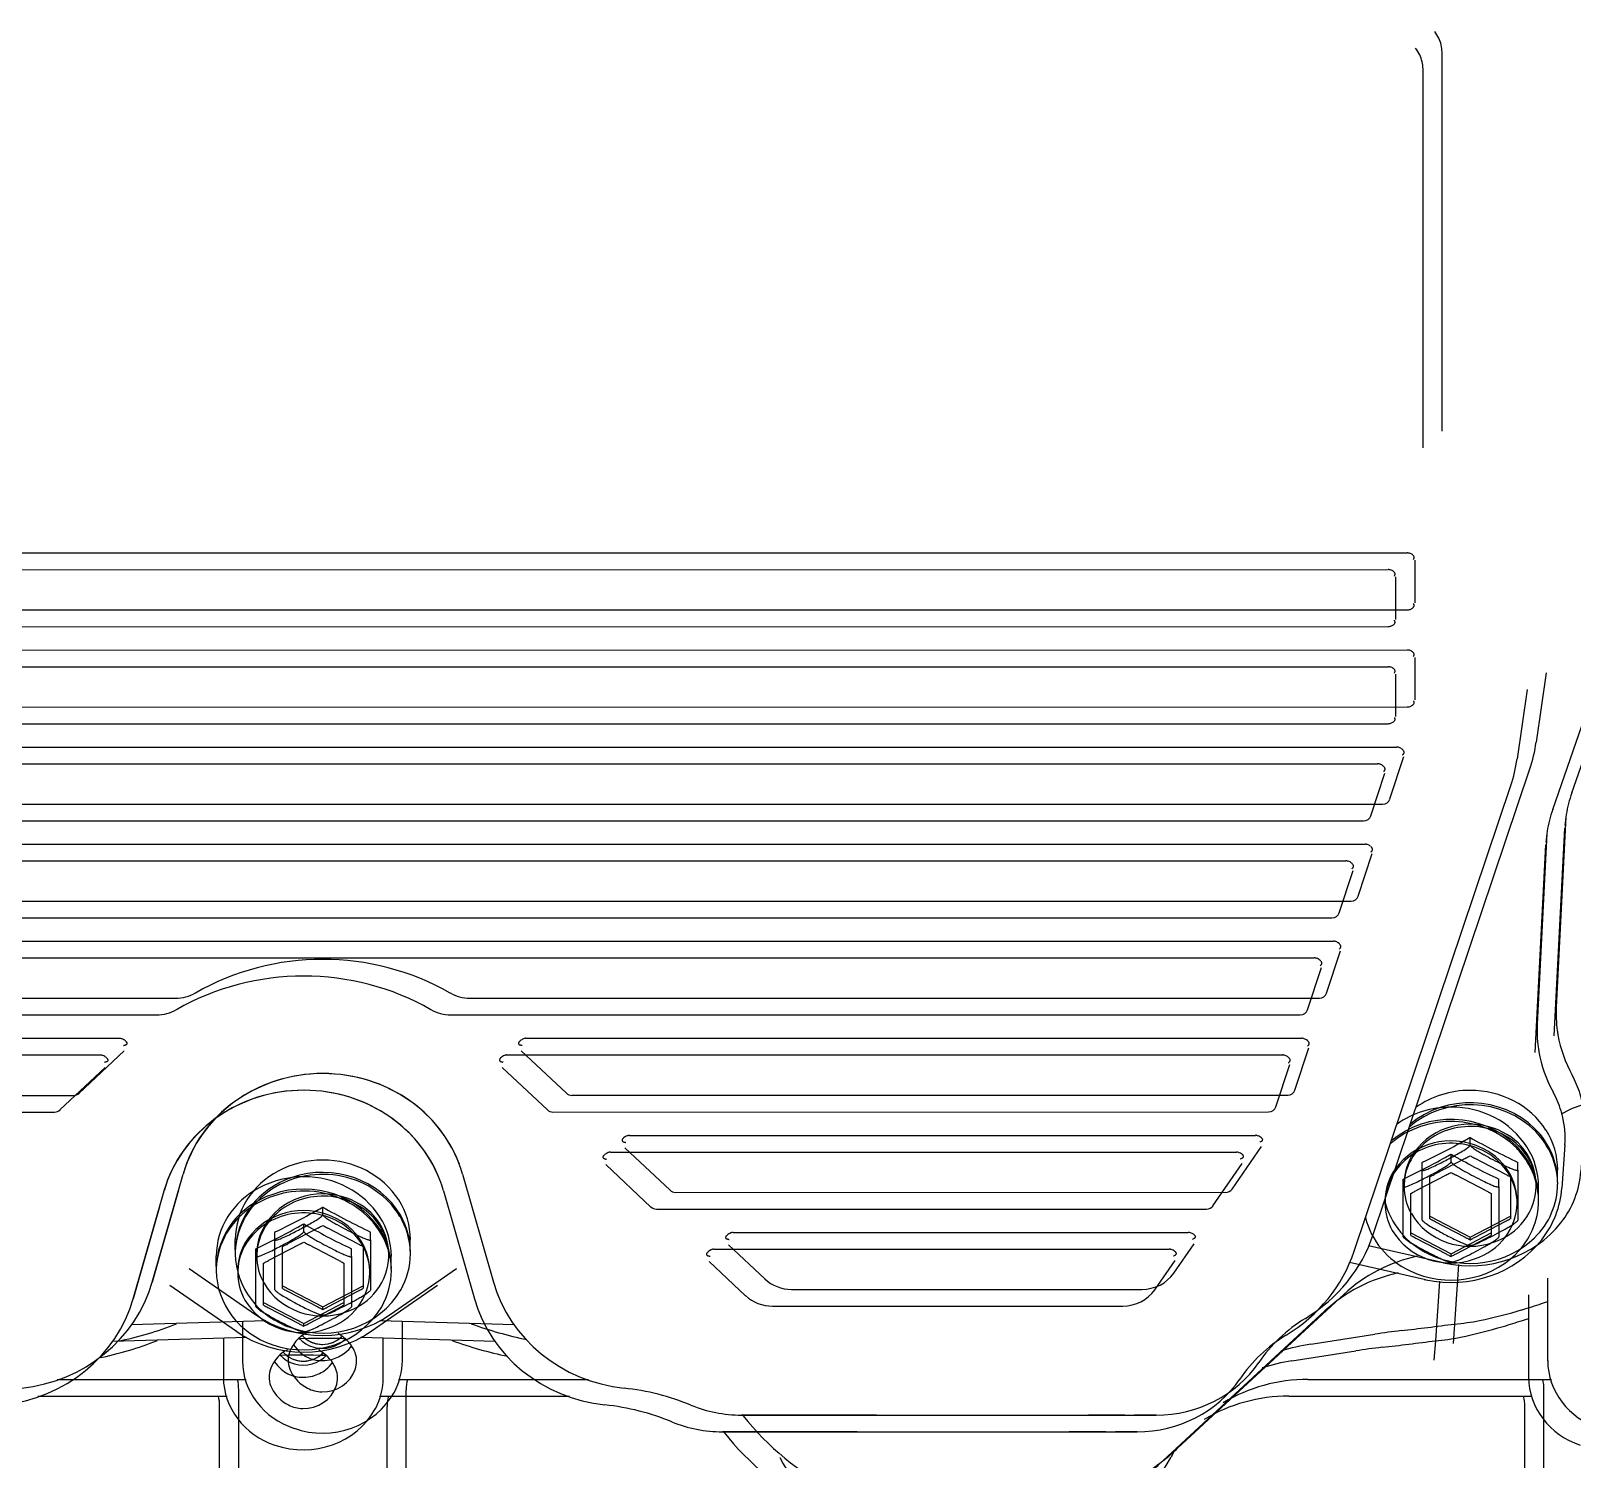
# Model space of a CAD drawing. Header units: inches. Extents: x 4821 to 127877, y 58012 to 433683.
# Drawn here: x 81948.9 to 82223.7, y 383714.9 to 383969.6 of the extents above; entities that cross this region are included whole.
import ezdxf

# ---------------------------------------------------------------- set-up
doc = ezdxf.new("R2010")
doc.units = ezdxf.units.IN
doc.header["$MEASUREMENT"] = 0
for name, color, linetype in [('A-FURN-FIXD', 10, 'Continuous'), ('A-WALL', 53, 'Continuous'), ('Cloums$0$A-COL-HAT', 8, 'Continuous'), ('EMG - ELEC - ID', 26, 'Continuous'), ('NECB-COLUM', 50, 'Continuous')]:
    doc.layers.add(name, color=color, linetype=linetype)

# ---------------------------------------------------------------- blocks, each defined once
blk = doc.blocks.new('COL BASEMT')
at = {"layer": 'Cloums$0$A-COL-HAT'}
h = blk.add_hatch(dxfattribs=at)
h.set_pattern_fill('ANSI31', color=256, scale=500)
h.set_pattern_definition([(45, (1452118.876, 42013.15), (-44.194174, 44.194174), [])])
h.paths.add_polyline_path([(1693546.85, 345625.99), (1693946.85, 345625.99), (1693950.94, 348875.93), (1693546.85, 348875.93)])
h.paths.add_polyline_path([(1688721.85, 335900.88), (1689121.55, 335900.88), (1689121.85, 337327.04), (1693949.19, 337326.96), (1693946.85, 345125.99), (1693546.85, 345125.99), (1693546.85, 337726.97), (1688721.85, 337727.04)])
h.paths.add_polyline_path([(1641271.85, 335200.88), (1640873.67, 335200.88), (1640871.85, 323973.06), (1689121.85, 323973.08), (1689121.4, 335200.88), (1688721.85, 335200.88), (1688721.85, 324373.08), (1641271.85, 324373.06)])
edge = h.paths.add_edge_path()
edge.add_line((1636446.85, 345125.99), (1636046.85, 345125.99))
edge.add_line((1636046.85, 345125.99), (1636049.02, 337698.91))
edge.add_arc((1626263.14, 338211.03), 9799.28, 305.315023, 357.004292, ccw=False)
edge.add_line((1631927.82, 330214.96), (1632171.53, 329896.4))
edge.add_arc((1626336.78, 338141.43), 10100.73, 305.285859, 355.375183)
edge.add_line((1636404.63, 337327), (1640874.01, 337327))
edge.add_line((1640874.01, 337327), (1640873.78, 335900.88))
edge.add_line((1640873.78, 335900.88), (1641271.85, 335900.88))
edge.add_line((1641271.85, 335900.88), (1641271.85, 337725.88))
edge.add_line((1641271.85, 337725.88), (1636446.85, 337725.88))
edge.add_line((1636446.85, 337725.88), (1636446.85, 345125.99))
h.paths.add_polyline_path([(1636046.85, 345625.99), (1636446.85, 345625.99), (1636446.85, 348875.93), (1636048.92, 348875.93)])
blk = doc.blocks.new('A$C0e128a0b')
at = {"layer": 'A-FURN-FIXD'}
for p, q in [((544.15, 1665.67), (529.88, 1670.66)), ((544.15, 1665.67), (544.15, 1665.67)), ((586.75, 1666.85), (586.75, 1666.85)), ((587.26, 1666.88), (587.26, 1666.88)), ((587.46, 1667.05), (587.46, 1667.05)), ((591.59, 1667.4), (597.69, 1666.96)), ((591.6, 1667.4), (591.6, 1667.4)), ((545.67, 1665.21), (545.67, 1665.21)), ((547.55, 1664.85), (574.46, 1663.47)), ((578.51, 1663.18), (549.15, 1664.69)), ((574.46, 1663.47), (574.46, 1663.47)), ((577.77, 1663.61), (577.77, 1663.61)), ((578.4, 1663.71), (578.4, 1663.71)), ((598.94, 1663.67), (597.48, 1663.67)), ((598.94, 1663.67), (598.94, 1663.67)), ((599.2, 1663.67), (599.2, 1663.67)), ((527.16, 1662.07), (536.99, 1660.64)), ((624.46, 1662.27), (612.77, 1662.27)), ((616.25, 1661.83), (616.11, 1662.27)), ((616.39, 1661.39), (616.25, 1661.83)), ((627.11, 1628.35), (627.11, 1662.78)), ((652.05, 1661.74), (628.58, 1661.74)), ((606.63, 1637.6), (540.77, 1659.74)), ((540.77, 1659.74), (540.77, 1659.74)), ((599.81, 1660.63), (599.81, 1660.63)), ((597.5, 1658.05), (596.41, 1658.05)), ((597.5, 1658.05), (604.59, 1658.05)), ((598.44, 1656.98), (604.38, 1656.98)), ((606.98, 1651.29), (604, 1656.98)), ((604.59, 1658.05), (604.63, 1658.03)), ((598.08, 1656.26), (595.85, 1652.01)), ((606.99, 1652.01), (604.77, 1656.26)), ((593.96, 1651.29), (592.87, 1651.29)), ((592.87, 1651.29), (592.87, 1651.29)), ((595.85, 1650.58), (598.08, 1646.32)), ((604, 1645.61), (606.98, 1651.29)), ((604.77, 1646.32), (606.99, 1650.58)), ((607.36, 1651.29), (606.98, 1651.29)), ((608.15, 1651.39), (608.15, 1651.29)), ((608.15, 1651.29), (608.15, 1651.2)), ((610.84, 1649.67), (619.28, 1649.07)), ((619.28, 1649.07), (622.02, 1648.88)), ((619.28, 1649.07), (619.28, 1649.07)), ((437.42, 1646.86), (437.42, 1646.86)), ((439.39, 1647.33), (439.39, 1647.33)), ((492.87, 1647.33), (439.5, 1647.33)), ((439.5, 1647.33), (439.5, 1647.33)), ((492.99, 1647.33), (492.87, 1647.33)), ((610.6, 1647.51), (608.21, 1636.92)), ((610.6, 1647.51), (610.6, 1647.51)), ((588.63, 1643.65), (588.63, 1643.65)), ((597.5, 1644.53), (596.41, 1644.53)), ((604.59, 1644.53), (597.5, 1644.53)), ((604.38, 1645.61), (598.44, 1645.61)), ((604.63, 1644.56), (604.59, 1644.53)), ((609.67, 1643.83), (609.67, 1643.83)), ((510.23, 1336.2), (510.22, 1642.39)), ((511.26, 1643.46), (517.27, 1643.46)), ((518.29, 1336.21), (518.28, 1642.38)), ((523.96, 1336.2), (523.95, 1642.4)), ((524.99, 1643.46), (531, 1643.46)), ((532.02, 1336.21), (532.01, 1642.38)), ((538.74, 1641.79), (538.74, 1641.79)), ((545.02, 1639.95), (539.03, 1641.91)), ((599.49, 1641.96), (599.49, 1641.96)), ((537.68, 1340.34), (537.68, 1640.91)), ((545.75, 1346.26), (545.74, 1638.92)), ((552.47, 1637.32), (552.47, 1637.32)), ((558.75, 1635.48), (552.75, 1637.43)), ((622.13, 1628.78), (620.72, 1637.81)), ((620.72, 1637.81), (620.72, 1637.81)), ((551.41, 1351.15), (551.4, 1636.43)), ((559.48, 1353.61), (559.47, 1634.45)), ((566.19, 1632.84), (566.19, 1632.84)), ((572.48, 1631), (566.48, 1632.96)), ((636.84, 1609.92), (615.04, 1633.46)), ((565.14, 1355.25), (565.13, 1631.95)), ((573.2, 1509.84), (573.2, 1629.97)), ((579.92, 1628.36), (579.92, 1628.36)), ((586.21, 1626.52), (580.21, 1628.48)), ((578.86, 1517.77), (578.86, 1627.48)), ((618.48, 1627.99), (618.48, 1627.99)), ((586.93, 1524.26), (586.92, 1625.49)), ((623.1, 1624.6), (623.1, 1624.6)), ((592.59, 1532.41), (592.59, 1620.93)), ((600.19, 1617.62), (594.19, 1621.77)), ((624.7, 1621.41), (624.7, 1621.41)), ((600.65, 1538.9), (600.65, 1616.72)), ((630.41, 1616.37), (630.41, 1616.37)), ((606.32, 1547.05), (606.32, 1611.42)), ((612.08, 1609.38), (607.92, 1612.27)), ((637.26, 1609.47), (637.26, 1609.47)), ((638.16, 1608.95), (638.16, 1608.95)), ((632.16, 1548.25), (632.15, 1606.88)), ((632.15, 1606.88), (632.15, 1603.82)), ((632.15, 1606.88), (632.15, 1606.88)), ((614.38, 1555.33), (614.38, 1604.87)), ((632.15, 1602.48), (632.15, 1603.82)), ((632.15, 1602.48), (632.15, 1597.3)), ((632.15, 1567.32), (632.16, 1548.25)), ((638.16, 1553.65), (638.16, 1553.65)), ((608.09, 1546.39), (612.9, 1551.53)), ((632.08, 1548.36), (632.08, 1548.36)), ((632.25, 1548.49), (632.25, 1548.49)), ((630.75, 1541.1), (630.75, 1541.1)), ((594.36, 1531.74), (600.36, 1538.14)), ((628.34, 1531.63), (628.34, 1531.63)), ((627.11, 1499.76), (627.11, 1526.62)), ((580.63, 1517.1), (586.63, 1523.5)), ((618.76, 1497.09), (619.33, 1516.14)), ((598.06, 1508.79), (613.34, 1513.16)), ((613.34, 1513.16), (613.34, 1513.16)), ((619.24, 1510.03), (619.24, 1510.03)), ((611.41, 1507.97), (611.41, 1507.97)), ((617.94, 1498.57), (611.42, 1507.96)), ((608.79, 1501.41), (607.33, 1501.41)), ((608.79, 1501.41), (608.79, 1501.41)), ((609.05, 1501.41), (609.05, 1501.41)), ((624.46, 1500.28), (618.85, 1500.28)), ((652.05, 1500.82), (628.58, 1500.82)), ((609.66, 1498.37), (609.66, 1498.37)), ((607.35, 1495.79), (606.26, 1495.79)), ((607.35, 1495.79), (614.44, 1495.79)), ((614.44, 1495.79), (614.48, 1495.77)), ((607.93, 1494), (605.71, 1489.75)), ((608.29, 1494.72), (614.24, 1494.72)), ((616.83, 1489.03), (613.86, 1494.72)), ((616.85, 1489.75), (614.62, 1494)), ((621.46, 1491.22), (620.95, 1491.81)), ((621.34, 1491.53), (621.32, 1490.41)), ((621.73, 1491.82), (621.33, 1492.25)), ((621.36, 1492.29), (621.34, 1491.53)), ((621.84, 1490.53), (621.46, 1491.22)), ((622.08, 1491.32), (621.73, 1491.82)), ((622.35, 1490.77), (622.08, 1491.32)), ((623.35, 1492.15), (623.35, 1492.15)), ((603.81, 1489.03), (602.72, 1489.03)), ((602.72, 1489.03), (602.72, 1489.03)), ((613.86, 1483.35), (616.83, 1489.03)), ((617.21, 1489.03), (616.83, 1489.03)), ((618.01, 1489.13), (618.01, 1489.03)), ((618.01, 1489.03), (618.01, 1488.94)), ((621.32, 1490.41), (621.31, 1489.28)), ((621.31, 1489.28), (621.31, 1488.15)), ((622.08, 1489.77), (621.84, 1490.53)), ((622.07, 1488.16), (622.16, 1488.97)), ((622.16, 1488.97), (622.08, 1489.77)), ((622.55, 1490.2), (622.35, 1490.77)), ((622.67, 1489.59), (622.55, 1490.2)), ((622.71, 1488.98), (622.67, 1489.59)), ((622.67, 1488.35), (622.71, 1488.98)), ((624.28, 1490.29), (624.28, 1490.29)), ((605.71, 1488.32), (607.93, 1484.06)), ((614.62, 1484.06), (616.85, 1488.32)), ((620.94, 1486.15), (621.45, 1486.72)), ((621.31, 1488.15), (621.33, 1487.02)), ((621.33, 1487.02), (621.36, 1485.65)), ((621.45, 1486.72), (621.83, 1487.41)), ((621.83, 1487.41), (622.07, 1488.16)), ((622.06, 1486.61), (622.34, 1487.16)), ((622.34, 1487.16), (622.54, 1487.74)), ((622.54, 1487.74), (622.67, 1488.35)), ((621.31, 1485.7), (621.71, 1486.12)), ((621.71, 1486.12), (622.06, 1486.61)), ((622.23, 1484.9), (622.23, 1484.9)), ((614.24, 1483.35), (608.29, 1483.35)), ((607.35, 1482.27), (606.26, 1482.27)), ((614.44, 1482.27), (607.35, 1482.27)), ((614.48, 1482.3), (614.45, 1482.27)), ((619.33, 1461.92), (618.76, 1480.98)), ((609.35, 1479.7), (609.35, 1479.7)), ((611.42, 1470.11), (617.94, 1479.5)), ((617.94, 1479.5), (617.94, 1479.5)), ((627.11, 1451.44), (627.11, 1478.18)), ((608.79, 1476.65), (607.33, 1476.65)), ((608.99, 1476.65), (608.99, 1476.65)), ((609.34, 1476.65), (609.34, 1476.65)), ((618.86, 1477.66), (624.46, 1477.66)), ((652.05, 1477.14), (628.58, 1477.14)), ((613.34, 1464.91), (598.06, 1469.27)), ((611.41, 1470.09), (611.41, 1470.1)), ((573.2, 1355.49), (573.2, 1468.22)), ((600.34, 1468.62), (613.34, 1464.91)), ((586.63, 1454.56), (580.63, 1460.96)), ((578.87, 1354.5), (578.86, 1460.3)), ((621.71, 1460.02), (621.71, 1460.02)), ((586.93, 1352.61), (586.93, 1453.8))]:
    blk.add_line(p, q, dxfattribs=at)
for centre, major_axis, start_param, end_param in [((596.88, 1673.57), (0, 12.25), 1.571926, 2.14806), ((624.36, 1673.2), (0, -10.94), 0.009411, 1.231706), ((550.09, 1685.01), (0, -20.35), -0.316565, -0.23384), ((575.33, 1683.72), (0, 20.27), 3.303848, 3.62023), ((590.71, 1652.08), (0, -15.36), 3.419832, 3.619412), ((590.64, 1652.32), (0, -15.11), 3.367891, 3.419587), ((590.64, 1652.31), (0, -15.12), 3.074019, 3.367829), ((596.72, 1652.06), (0, 14.94), -0.631119, -0.068959), ((550.06, 1684.88), (0, 20.22), 2.907747, 3.074021), ((575.37, 1683.57), (0, -20.12), -0.047821, 0.127883), ((575.37, 1683.51), (0, -20.06), 0.12799, 0.161833), ((599.23, 1651.92), (0, -11.75), 3.144791, 3.900104), ((597.49, 1651.96), (0, 11.72), 0.000992, 0.537233), ((599.53, 1651.92), (0, -11.75), 3.171283, 3.885773), ((598.94, 1652.05), (0, -11.62), 3.123025, 3.141592), ((599.49, 1652.15), (0, 11.53), 0.00005, 0.026974), ((599.45, 1651.91), (0, -11.76), 2.378751, 3.138224), ((596.08, 1651.31), (0, 15.95), 4.487119, 5.645111), ((597.91, 1651.36), (0, -12.46), 3.685652, 4.717829), ((538.58, 1631.91), (0, 88.08), -1.262001, -1.229573), ((628.58, 1654.74), (0, -7), 3.141593, 3.368064), ((533.91, 1636.49), (0, 24.37), -0.305202, -0.135243), ((599.88, 1651.29), (0, -12.69), 3.905316, 5.443814), ((600.17, 1651.29), (0, -12.69), 3.891589, 5.45856), ((599.57, 1651.6), (0, 9.03), 0.009446, 1.231615), ((599.85, 1651.71), (0, -8.92), 3.183961, 4.072409), ((599.81, 1651.94), (0, 8.69), 0.000047, 0.03836), ((599.73, 1651.6), (0, 9.03), -1.231581, -0.009409), ((598.8, 1651.28), (0, -12.7), 1.099091, 2.373512), ((600.26, 1651.3), (0, -9.52), 4.065582, 5.730959), ((523.71, 1696.86), (0, 86.72), 4.159048, 4.248361), ((584.45, 1663.25), (0, 15), 4.259253, 4.300007), ((592.52, 1659.43), (0, -5.59), 1.167915, 1.234735), ((594.86, 1658.63), (0, -2.96), 1.209661, 1.267532), ((597.49, 1658.01), (0, -0.0471), 1.964151, 3.098288), ((596.77, 1657.98), (0, 0.822), 4.424257, 4.68293), ((597.38, 1657.96), (0, -0.175), 1.528197, 1.927238), ((569.32, 1673.39), (0, -35.13), 1.061662, 1.076148), ((577.4, 1668.71), (0, 25.32), 4.218465, 4.230523), ((581.07, 1642.25), (0, -28.9), 2.083863, 2.105277), ((604.54, 1657.83), (0, -0.227), 2.579866, 2.689327), ((604.53, 1657.81), (0, 0.257), -0.581968, -0.559707), ((604.47, 1657.72), (0, 0.362), -0.751612, -0.587128), ((603.78, 1656.99), (0, -1.4), 2.233735, 2.363079), ((601.95, 1655.06), (0, 4.14), -0.945549, -0.830057), ((593.99, 1648.96), (0, -14.6), 2.128833, 2.194341), ((557.68, 1638.3), (0, 66.72), -1.354599, -1.260417), ((599.89, 1651.28), (0, 9.46), 1.21221, 2.64144), ((540.6, 1687.69), (0, -67.78), 1.059367, 1.081075), ((573.65, 1668.91), (0, -27.83), 1.080546, 1.115795), ((599.41, 1651.28), (0, -9.46), 0.500188, 1.929415), ((571.65, 1636.56), (0, 40.45), -1.062123, -1.057023), ((582.66, 1641.34), (0, -28.88), 2.106312, 2.131138), ((561.29, 1627.84), (0, -55.37), 2.080049, 2.105946), ((550.62, 1621.3), (0, 68.5), -1.080247, -1.059312), ((583.69, 1660.17), (0, 14.2), 4.099968, 4.151746), ((573.06, 1667.36), (0, -27.63), 1.008002, 1.034633), ((551.24, 1681.17), (0, -54.69), 1.034879, 1.061781), ((582.53, 1639.48), (0, -29.91), 2.029489, 2.061454), ((594.51, 1645.82), (0, -15.65), 1.997341, 2.027887), ((593.24, 1646.67), (0, 27.88), -1.484343, -1.355755), ((598.07, 1651.27), (0, 12.63), 1.569046, 2.218672), ((501.56, 1591.62), (0, 114.23), -1.029621, -1.021146), ((524.73, 1606.28), (0, 85.49), -1.106915, -1.027644), ((593.96, 1651.46), (0, -0.167), 0.007647, 0.543644), ((593.96, 1651.11), (0, -0.186), 2.636412, 3.114766), ((593.88, 1651.61), (0, -0.337), 0.532249, 0.814666), ((593.87, 1650.96), (0, 0.36), -0.79267, -0.530728), ((589.72, 1655.72), (0, 6.39), 3.964511, 4.032921), ((591.3, 1648.41), (0, -4.1), 2.245611, 2.323603), ((591.96, 1648.79), (0, -3.32), 2.213219, 2.285895), ((590.2, 1655.22), (0, -5.68), 0.903295, 0.968315), ((583.93, 1642.58), (0, 13.9), -1.010195, -0.939526), ((572.15, 1666.01), (0, 28.9), 4.177978, 4.199392), ((575.29, 1638.53), (0, 25.03), -1.043826, -1.035582), ((568.13, 1634.11), (0, 33.85), -1.062788, -1.044503), ((562.73, 1671.71), (0, 40.45), 4.198686, 4.203786), ((578.23, 1634.88), (0, 35.13), -1.076078, -1.061592), ((577.23, 1668.3), (0, 36.36), 4.203308, 4.211707), ((585.77, 1663.34), (0, -25.99), 1.069305, 1.088888), ((586.32, 1639.55), (0, -25.32), 2.052733, 2.064791), ((597.94, 1655.07), (0, -11.61), 1.126272, 1.167609), ((602.49, 1649.64), (0, -6.32), 1.909338, 2.003931), ((603.53, 1652.52), (0, -5.13), 1.168628, 1.26214), ((606.22, 1651.02), (0, 2.11), -1.308906, -1.22364), ((607.1, 1651.31), (0, 1.13), 4.403093, 4.509179), ((607.34, 1651.34), (0, -0.868), 1.692449, 1.830178), ((607.6, 1651.2), (0, 0.584), 4.508247, 4.713625), ((607.57, 1651.38), (0, -0.623), 1.583048, 1.678936), ((567.87, 1631.84), (0, -34.12), 2.09511, 2.131055), ((536.64, 1612.53), (0, -72.62), 2.068578, 2.095596), ((547.24, 1683.28), (0, -72.62), 1.046117, 1.072549), ((570.7, 1669.71), (0, 44.15), 4.213281, 4.235018), ((590.18, 1658.99), (0, 20.77), 4.233918, 4.268568), ((64.31, 1566.83), (0, 597.65), -1.439093, -1.432752), ((439.5, 1641.91), (0, -5.42), 3.562993, 3.773913), ((439.5, 1641.91), (0, 5.42), 0.020824, 0.420911), ((439.5, 1641.94), (0, -5.39), 3.141631, 3.16261), ((561.02, 1626.63), (0, -43.04), 2.046543, 2.069337), ((581.39, 1637.79), (0, 18.61), -1.146308, -1.093636), ((568.31, 1628.6), (0, -36.36), 2.071548, 2.079947), ((576.85, 1633.56), (0, 25.99), -1.088818, -1.069235), ((577.04, 1662.79), (0, 33.85), 4.186165, 4.204451), ((593.92, 1653.67), (0, 14.68), 4.0873, 4.1527), ((578.08, 1664.23), (0, 34.6), 4.153423, 4.18809), ((596.03, 1651.25), (0, 15.99), 4.476091, 4.491244), ((592.92, 1643.34), (0, 5.12), -1.21637, -1.143963), ((583.55, 1639.7), (0, 15.76), -1.23495, -1.219662), ((596.79, 1644.61), (0, -0.803), 1.699039, 1.929052), ((597.5, 1644.57), (0, -0.0406), -0.025655, 0.966738), ((597.47, 1644.59), (0, -0.0809), 0.972652, 1.342527), ((596.95, 1644.62), (0, -0.633), 1.581941, 1.708276), ((597.35, 1644.62), (0, -0.212), 1.336071, 1.596802), ((599.34, 1650.9), (0, 12.01), 3.364256, 4.247369), ((584.2, 1658.37), (0, -25.02), 1.035651, 1.043895), ((604.52, 1644.8), (0, -0.275), 0.447882, 0.664114), ((604.35, 1645.02), (0, 0.566), 3.824942, 4.038808), ((610.2, 1639.93), (0, 7.49), 0.845751, 0.886016), ((602.54, 1647.05), (0, -3.35), 0.871125, 0.942519), ((629.82, 1648.94), (0, -22.09), -1.337592, -0.794489), ((227.87, 1589.8), (0, 421.68), -1.447741, -1.438754), ((511.16, 1642.39), (0, -1), 4.532208, 4.707017), ((511.5, 1642.33), (0, -1.37), 4.151387, 4.533575), ((511.17, 1642.54), (0, -0.956), 3.929442, 4.150059), ((510.98, 1642.74), (0, 0.67), 0.600108, 0.783346), ((510.89, 1642.88), (0, 0.498), 0.365583, 0.598644), ((510.85, 1642.99), (0, 0.388), -0.162464, 0.366034), ((510.83, 1642.86), (0, 0.52), -0.391838, -0.160849), ((510.8, 1642.77), (0, 0.618), -0.621762, -0.387246), ((517.72, 1642.76), (0, 0.625), 0.369076, 0.601958), ((517.68, 1642.89), (0, 0.488), 0.149564, 0.371928), ((517.66, 1643.02), (0, -0.355), 2.997154, 3.291117), ((517.65, 1642.98), (0, -0.404), 2.687512, 2.988561), ((517.58, 1642.83), (0, -0.564), 2.459404, 2.685634), ((517.42, 1642.62), (0, -0.835), 2.248091, 2.456622), ((517.15, 1642.4), (0, -1.2), 1.906901, 2.245706), ((516.96, 1642.33), (0, 1.41), -1.392297, -1.235087), ((517.24, 1642.38), (0, -1.11), 1.574133, 1.750087), ((524.89, 1642.39), (0, 1), 1.390615, 1.565425), ((525.23, 1642.33), (0, 1.37), 1.009795, 1.391982), ((524.9, 1642.54), (0, 0.956), 0.787849, 1.008466), ((524.7, 1642.74), (0, -0.67), 3.7417, 3.924939), ((524.61, 1642.89), (0, 0.498), 0.365582, 0.598644), ((524.58, 1642.99), (0, -0.388), 2.979129, 3.507626), ((524.56, 1642.86), (0, -0.52), 2.749755, 2.980744), ((524.52, 1642.77), (0, -0.618), 2.519831, 2.754346), ((531.45, 1642.77), (0, -0.625), 3.510669, 3.74355), ((531.4, 1642.89), (0, 0.488), 0.149564, 0.371928), ((531.39, 1643.02), (0, -0.355), 2.997154, 3.291117), ((531.38, 1642.98), (0, 0.404), -0.454081, -0.153031), ((531.31, 1642.83), (0, -0.564), 2.459404, 2.685634), ((531.15, 1642.62), (0, 0.835), -0.893501, -0.684971), ((530.88, 1642.4), (0, 1.2), -1.234692, -0.895887), ((530.69, 1642.33), (0, 1.41), -1.392297, -1.235087), ((530.97, 1642.38), (0, 1.11), -1.56746, -1.391505), ((539.04, 1640.73), (0, 1.48), 0.850966, 1.215405), ((538.73, 1641.01), (0, -1.04), 3.789508, 3.989207), ((538.54, 1641.27), (0, -0.712), 3.59388, 3.785739), ((538.45, 1641.45), (0, 0.512), 0.250348, 0.449713), ((538.43, 1641.57), (0, 0.396), -0.05644, 0.250852), ((538.43, 1641.61), (0, -0.356), 2.733176, 3.078438), ((538.37, 1641.47), (0, 0.5), -0.670734, -0.409301), ((538.32, 1641.39), (0, -0.603), 2.304036, 2.478557), ((538.16, 1641.24), (0, 0.824), -0.945947, -0.839175), ((599.82, 1650.75), (0, -8.8), -0.539583, -0.039314), ((599.5, 1650.73), (0, -8.78), -0.488626, -0.000836), ((599.81, 1650.65), (0, -8.7), -0.038307, -0.000028), ((599.8, 1650.73), (0, 8.78), 3.142465, 3.630254), ((705.18, 1652.78), (0, -91.33), -1.447617, -1.406124), ((538.41, 1640.9), (0, -0.782), 4.534737, 4.707815), ((538.74, 1640.84), (0, -1.14), 4.353864, 4.53567), ((544.73, 1638.92), (0, -1.08), 1.570831, 2.844921), ((552.76, 1636.25), (0, -1.48), 3.992558, 4.356998), ((552.45, 1636.54), (0, -1.04), 3.789508, 3.989207), ((552.27, 1636.8), (0, 0.712), 0.452288, 0.644146), ((552.18, 1636.98), (0, 0.512), 0.250348, 0.449713), ((552.16, 1637.09), (0, 0.396), -0.05644, 0.250852), ((552.16, 1637.13), (0, 0.356), -0.408416, -0.063154), ((552.1, 1637), (0, 0.5), -0.670734, -0.409301), ((552.05, 1636.91), (0, -0.603), 2.304036, 2.478557), ((551.89, 1636.77), (0, -0.824), 2.195646, 2.302417), ((600.07, 1615.29), (0, 23.38), -0.996576, -0.303783), ((552.14, 1636.43), (0, 0.782), 1.393145, 1.566222), ((552.47, 1636.36), (0, 1.14), 1.212272, 1.394077), ((558.46, 1634.45), (0, 1.08), -1.570762, -0.296672), ((566.49, 1631.78), (0, -1.48), 3.992558, 4.356998), ((566.18, 1632.06), (0, -1.04), 3.789508, 3.989207), ((565.99, 1632.32), (0, -0.712), 3.59388, 3.785739), ((565.91, 1632.5), (0, 0.512), 0.250348, 0.449713), ((565.88, 1632.61), (0, 0.396), -0.05644, 0.250852), ((565.88, 1632.65), (0, -0.356), 2.733176, 3.078438), ((565.83, 1632.52), (0, -0.5), 2.470859, 2.732292), ((565.77, 1632.44), (0, 0.603), -0.837557, -0.663036), ((565.62, 1632.29), (0, 0.824), -0.945947, -0.839175), ((565.86, 1631.95), (0, -0.782), 4.534737, 4.707815), ((566.2, 1631.89), (0, 1.14), 1.212272, 1.394077), ((572.19, 1629.97), (0, 1.08), -1.570762, -0.296672), ((579.91, 1627.58), (0, 1.04), 0.647915, 0.847614), ((579.72, 1627.84), (0, -0.712), 3.59388, 3.785739), ((579.64, 1628.02), (0, 0.512), 0.250348, 0.449713), ((579.61, 1628.14), (0, -0.396), 3.085153, 3.392445), ((579.61, 1628.18), (0, -0.356), 2.733176, 3.078438), ((579.56, 1628.04), (0, 0.5), -0.670734, -0.409301), ((579.5, 1627.96), (0, 0.603), -0.837557, -0.663036), ((579.35, 1627.81), (0, -0.824), 2.195646, 2.302417), ((647.78, 1633.34), (0, 27.74), 1.736182, 1.891587), ((579.59, 1627.47), (0, -0.782), 4.534737, 4.707815), ((579.93, 1627.41), (0, -1.14), 4.353864, 4.53567), ((580.22, 1627.3), (0, -1.48), 3.992558, 4.356998), ((585.91, 1625.49), (0, -1.08), 1.570831, 2.844921), ((635.78, 1639.97), (0, 22), 2.146785, 2.57466), ((647.84, 1628.34), (0, 22.11), 1.569984, 2.142391), ((593.45, 1621.29), (0, 0.737), 0.643916, 0.794204), ((593.32, 1621.48), (0, -0.498), 3.632548, 3.782699), ((593.23, 1621.66), (0, 0.3), 0.16833, 0.500722), ((593.22, 1621.76), (0, 0.196), -0.676351, 0.168586), ((593.16, 1621.67), (0, 0.306), -0.769144, -0.654587), ((593.07, 1621.58), (0, 0.431), -0.884914, -0.769216), ((592.93, 1621.46), (0, 0.629), -1.011984, -0.885019), ((593.5, 1620.89), (0, 0.98), 1.328494, 1.448486), ((593.21, 1620.93), (0, 0.668), 1.448025, 1.568368), ((593.92, 1620.78), (0, 1.43), 1.168913, 1.32709), ((594.14, 1620.69), (0, 1.69), 0.955363, 1.174271), ((593.74, 1620.99), (0, -1.16), 3.937447, 4.096986), ((592.59, 1621.23), (0, -1.05), 1.947955, 2.128795), ((592.09, 1621.01), (0, -1.63), 1.90555, 1.954481), ((591.91, 1620.94), (0, -1.84), 1.900429, 1.906613), ((615.98, 1606.88), (0, 17.25), 4.712249, 5.713756), ((599.64, 1616.72), (0, 1.08), -1.570762, -0.575924), ((607.23, 1611.39), (0, 0.98), 1.328494, 1.448486), ((606.94, 1611.42), (0, 0.668), 1.448025, 1.568368), ((607.65, 1611.27), (0, 1.43), 1.168913, 1.32709), ((607.87, 1611.18), (0, -1.69), 4.096956, 4.315864), ((607.47, 1611.49), (0, -1.16), 3.937447, 4.096986), ((607.18, 1611.78), (0, 0.737), 0.643916, 0.794204), ((607.04, 1611.97), (0, -0.498), 3.632548, 3.782699), ((606.96, 1612.15), (0, -0.3), 3.309922, 3.642315), ((606.94, 1612.25), (0, 0.196), -0.676351, 0.168586), ((606.88, 1612.16), (0, -0.306), 2.372448, 2.487005), ((606.8, 1612.07), (0, 0.431), -0.884914, -0.769216), ((606.66, 1611.95), (0, 0.629), -1.011984, -0.885019), ((606.32, 1611.73), (0, -1.05), 1.947955, 2.128795), ((605.82, 1611.5), (0, 1.63), -1.236043, -1.187111), ((605.63, 1611.43), (0, 1.84), -1.241161, -1.234977), ((609.33, 1604.87), (0, 5.38), -1.570762, -0.575924), ((609.42, 1581.34), (0, 40.9), 3.779272, 5.470757), ((646.64, 1627.11), (0, -20.29), -0.545913, -0.462347), ((610.62, 1582.29), (0, 39.32), -0.807498, -0.791456), ((625.52, 1582.09), (0, -30.05), 2.114121, 2.676454), ((625.56, 1580.45), (0, 29.98), 3.606095, 4.169701), ((609.33, 1555.33), (0, 5.38), 3.927025, 4.712423), ((615.51, 1548.25), (0, -17.75), 1.156424, 1.570752), ((610.86, 1580.03), (0, 38.93), 3.762186, 3.767795), ((606.87, 1547.05), (0, 0.587), 1.57399, 1.720664), ((607.1, 1547.09), (0, 0.833), 1.717034, 1.829683), ((607.44, 1547.19), (0, -1.21), -1.31161, -1.170448), ((607.93, 1547.41), (0, 1.78), 1.97252, 2.302185), ((607.51, 1547.01), (0, -1.18), -0.834931, -0.695257), ((607.27, 1546.71), (0, -0.788), -0.690677, -0.577638), ((607.14, 1546.5), (0, 0.533), 2.565386, 2.715895), ((607.05, 1546.3), (0, 0.311), 2.709268, 3.009831), ((607.04, 1546.16), (0, 0.176), 2.995208, 3.94908), ((606.96, 1546.25), (0, 0.295), 3.940794, 4.147523), ((606.84, 1546.34), (0, -0.455), 0.996618, 1.084358), ((606.65, 1546.44), (0, -0.679), 1.085385, 1.211492), ((606.23, 1546.61), (0, 1.16), 4.351789, 4.479612), ((605.91, 1546.7), (0, -1.51), 1.332769, 1.370288), ((605.54, 1546.78), (0, -1.91), 1.370924, 1.414219), ((605.25, 1546.83), (0, 2.23), 4.555127, 4.567518), ((658.72, 1527.93), (0, 32.61), 1.155229, 1.457111), ((599.64, 1538.9), (0, -1.08), 0.785433, 1.570831), ((593.14, 1532.41), (0, 0.587), 1.57399, 1.720664), ((593.37, 1532.44), (0, 0.833), 1.717034, 1.829683), ((593.71, 1532.54), (0, -1.21), -1.31161, -1.170449), ((594.2, 1532.77), (0, 1.78), 1.97252, 2.302185), ((593.78, 1532.37), (0, -1.18), -0.834931, -0.695257), ((593.54, 1532.07), (0, -0.788), -0.690677, -0.577638), ((593.41, 1531.86), (0, -0.533), -0.576207, -0.425698), ((593.33, 1531.65), (0, 0.311), 2.709268, 3.009831), ((593.31, 1531.52), (0, -0.176), -0.146385, 0.807488), ((593.23, 1531.6), (0, 0.295), 3.940794, 4.147523), ((593.11, 1531.69), (0, -0.455), 0.996618, 1.084358), ((592.92, 1531.8), (0, -0.679), 1.085385, 1.211492), ((592.5, 1531.97), (0, 1.16), 4.351789, 4.479612), ((592.19, 1532.06), (0, -1.51), 1.332769, 1.370288), ((591.81, 1532.14), (0, -1.91), 1.370924, 1.414219), ((591.52, 1532.19), (0, -2.23), 1.413534, 1.425925), ((608.11, 1534.16), (0, -21.73), 0.259649, 1.454343), ((585.92, 1524.26), (0, 1.08), 3.927025, 4.712423), ((579.41, 1517.77), (0, 0.587), 1.573989, 1.72061), ((579.64, 1517.8), (0, -0.833), -1.42461, -1.311996), ((579.98, 1517.9), (0, -1.21), -1.311697, -1.170573), ((580.47, 1518.12), (0, 1.78), 1.972405, 2.301959), ((577.87, 1517.53), (0, -2.14), 1.406771, 1.426225), ((572.51, 1529.44), (0, 53.49), 4.340956, 4.49457), ((580.05, 1517.73), (0, 1.18), 2.30642, 2.445992), ((579.82, 1517.43), (0, -0.788), -0.691029, -0.578103), ((579.68, 1517.21), (0, 0.534), 2.564919, 2.715245), ((579.6, 1517.01), (0, -0.311), -0.432966, -0.132829), ((579.59, 1516.88), (0, 0.176), 2.993918, 3.947241), ((579.51, 1516.96), (0, 0.294), 3.939362, 4.14655), ((579.38, 1517.05), (0, 0.454), 4.137213, 4.225132), ((579.2, 1517.15), (0, 0.678), 4.226161, 4.352498), ((578.77, 1517.32), (0, 1.16), 4.351197, 4.479224), ((578.46, 1517.41), (0, 1.5), 4.473963, 4.511544), ((578.13, 1517.48), (0, -1.87), 1.37025, 1.40742), ((568.15, 1509.84), (0, 5.38), 4.162734, 4.712423), ((603.03, 1489.03), (0, -20.46), 3.403426, 6.02142), ((600, 1489.03), (0, 34.45), 1.021141, 2.12052), ((603.03, 1489.04), (0, -20.46), 3.479632, 6.021289), ((607.77, 1489.1), (0, -12.46), 3.685652, 4.717829), ((609.58, 1489.05), (0, -12.54), 3.641774, 5.071012), ((609.91, 1489.02), (0, 12.59), 0.519603, 2.177417), ((607.34, 1489.7), (0, 11.72), 0.000992, 0.537233), ((609.06, 1489.78), (0, -11.64), 3.142466, 3.630245), ((609.36, 1489.77), (0, 11.65), 0.027799, 0.507108), ((608.79, 1489.79), (0, -11.62), 3.123025, 3.141592), ((609.34, 1489.89), (0, -11.53), 3.141642, 3.168566), ((609.34, 1489.78), (0, 11.64), -0.488616, -0.000837), ((608.82, 1489.05), (0, -12.54), 1.212206, 2.641446), ((624.44, 1489.62), (0, -10.66), 2.679176, 3.139988), ((628.58, 1507.82), (0, 7), 2.915121, 3.141593), ((609.42, 1489.34), (0, -9.03), 3.151039, 4.373207), ((609.7, 1489.45), (0, 8.92), 0.042369, 0.930816), ((609.66, 1489.68), (0, -8.69), 3.14164, 3.179953), ((609.58, 1489.34), (0, -9.03), 1.910012, 3.132184), ((605.78, 1489.03), (0, -16.1), 0.93683, 2.204832), ((623.98, 1488.98), (0, -11.44), 1.211927, 2.66576), ((533.56, 1534.6), (0, -86.72), 1.017456, 1.106768), ((604.71, 1496.37), (0, 2.96), 4.351253, 4.409125), ((607.35, 1495.75), (0, -0.0471), 1.964151, 3.098288), ((606.63, 1495.72), (0, -0.822), 1.282664, 1.541337), ((607.23, 1495.7), (0, -0.175), 1.528197, 1.927238), ((614.39, 1495.57), (0, 0.227), -0.561726, -0.452265), ((614.32, 1495.46), (0, 0.362), -0.751612, -0.587128), ((614.38, 1495.55), (0, 0.257), -0.581968, -0.559707), ((613.64, 1494.73), (0, -1.4), 2.233735, 2.363079), ((611.81, 1492.8), (0, -4.14), 2.196044, 2.311536), ((610.11, 1489.05), (0, 9.52), 0.923989, 2.589367), ((550.45, 1525.43), (0, 67.78), 4.20096, 4.222668), ((583.51, 1506.65), (0, -27.83), 1.080546, 1.115795), ((594.3, 1500.99), (0, -15), 1.11766, 1.158414), ((602.37, 1497.17), (0, 5.59), 4.309508, 4.376328), ((579.17, 1511.13), (0, -35.13), 1.061662, 1.076148), ((587.25, 1506.45), (0, -25.32), 1.076872, 1.08893), ((590.92, 1479.99), (0, -28.9), 2.083863, 2.105277), ((581.5, 1474.3), (0, -40.45), 2.079469, 2.084569), ((603.84, 1486.7), (0, 14.6), -1.01276, -0.947252), ((592.52, 1479.08), (0, 28.88), -1.035281, -1.010454), ((571.15, 1465.58), (0, -55.37), 2.080049, 2.105946), ((625.25, 1488.27), (0, 5.73), 0.47823, 1.036476), ((624.66, 1489.47), (0, -4.37), 3.347696, 3.617406), ((624.47, 1490.33), (0, -3.49), 3.145173, 3.342312), ((624.43, 1489.52), (0, -4.3), 2.822285, 3.136078), ((624.34, 1488.98), (0, -4.84), 1.549724, 2.837016), ((609.74, 1489.02), (0, 9.46), 1.21221, 2.64144), ((561.09, 1518.91), (0, 54.69), 4.176472, 4.203374), ((609.26, 1489.02), (0, 9.46), 3.64178, 5.071007), ((560.47, 1459.04), (0, -68.5), 2.061345, 2.08228), ((592.39, 1477.22), (0, 29.91), -1.112104, -1.080139), ((618.77, 1489.08), (0, -3.58), 2.40653, 2.434441), ((618.67, 1488.99), (0, -3.72), 1.567519, 2.401239), ((619.84, 1489.01), (0, 4.89), -0.87301, -0.563322), ((619.82, 1488.95), (0, -4.94), 1.84585, 2.274168), ((607.97, 1489.02), (0, 12.68), 1.569835, 2.088998), ((511.41, 1429.36), (0, -114.23), 2.111971, 2.120446), ((603.81, 1489.2), (0, 0.167), 3.14924, 3.685236), ((603.81, 1488.85), (0, -0.186), 2.636412, 3.114766), ((603.73, 1489.35), (0, 0.337), 3.673842, 3.956259), ((603.72, 1488.7), (0, -0.36), 2.348922, 2.610865), ((599.57, 1493.46), (0, 6.39), 3.964511, 4.032921), ((601.16, 1486.15), (0, -4.1), 2.245611, 2.323603), ((600.05, 1492.96), (0, -5.68), 0.903295, 0.968315), ((593.54, 1497.91), (0, 14.2), 4.099968, 4.151746), ((582.91, 1505.1), (0, 27.63), 4.149594, 4.176226), ((582, 1503.75), (0, 28.9), 4.177978, 4.199392), ((585.14, 1476.27), (0, -25.03), 2.097767, 2.10601), ((577.98, 1471.85), (0, 33.85), -1.062788, -1.044503), ((572.58, 1509.45), (0, -40.45), 1.057093, 1.062193), ((588.09, 1472.62), (0, -35.13), 2.065515, 2.08), ((595.62, 1501.08), (0, -25.99), 1.069305, 1.088888), ((596.17, 1477.29), (0, 25.32), -1.088859, -1.076802), ((604.36, 1483.56), (0, 15.65), -1.144251, -1.113706), ((612.34, 1487.38), (0, 6.32), -1.232255, -1.137661), ((616.07, 1488.76), (0, -2.11), 1.832687, 1.917953), ((617.19, 1489.08), (0, 0.868), -1.449144, -1.311414), ((617.46, 1488.94), (0, -0.584), 1.366654, 1.572032), ((617.42, 1489.12), (0, -0.623), 1.583048, 1.678936), ((618.6, 1488.98), (0, -3.79), 1.491377, 1.570706), ((619.66, 1488.97), (0, -5.1), 1.324524, 1.833577), ((624.71, 1489.04), (0, 4.44), 4.202933, 4.677272), ((534.58, 1444.02), (0, -85.49), 2.034678, 2.113949), ((601.81, 1486.53), (0, 3.32), -0.928374, -0.855697), ((593.78, 1480.32), (0, -13.9), 2.131398, 2.202067), ((577.72, 1469.58), (0, -34.12), 2.09511, 2.131055), ((587.08, 1506.04), (0, -36.36), 1.061716, 1.070114), ((580.56, 1507.45), (0, -44.15), 1.071688, 1.093425), ((600.03, 1496.73), (0, 20.77), 4.233918, 4.268568), ((607.79, 1492.81), (0, 11.61), 4.267865, 4.309202), ((613.38, 1490.26), (0, 5.13), 4.310221, 4.403733), ((616.95, 1489.05), (0, -1.13), 1.2615, 1.367586), ((624.4, 1488.86), (0, -4.63), -1.094182, -0.889994), ((618.68, 1488.96), (0, -3.7), 0.709038, 1.495103), ((619.91, 1489.18), (0, -4.92), 0.824362, 1.064977), ((620.67, 1488.73), (0, -3.99), 1.065984, 1.26293), ((621.08, 1488.58), (0, -3.54), 1.266313, 1.3031), ((620, 1488.9), (0, 4.73), 4.44487, 4.462378), ((623.74, 1489.56), (0, -5.6), 0.444355, 1.06888), ((609.16, 1488.63), (0, 11.98), 1.910013, 3.132189), ((546.49, 1450.27), (0, -72.62), 2.068578, 2.095596), ((570.88, 1464.37), (0, -43.04), 2.046543, 2.069337), ((609.24, 1488.63), (0, -11.98), 0.009441, 1.231614), ((587.93, 1501.97), (0, -34.6), 1.01183, 1.046498), ((557.1, 1521.02), (0, -72.62), 1.046117, 1.072549), ((624.74, 1489.23), (0, 5.14), 2.261204, 2.800873), ((619.43, 1489.66), (0, -5.62), 0.560905, 0.825511), ((624.36, 1488.6), (0, -10.94), 0.009411, 1.231706), ((624.37, 1488.19), (0, 4.07), 3.21843, 3.582413), ((607.39, 1488.58), (0, 11.93), 2.082342, 3.135711), ((591.24, 1475.53), (0, 18.61), -1.146308, -1.093636), ((602.77, 1481.08), (0, -5.12), 1.925223, 1.99763), ((593.4, 1477.44), (0, 15.76), -1.23495, -1.219662), ((606.65, 1482.35), (0, -0.803), 1.699039, 1.929052), ((607.32, 1482.33), (0, -0.0809), 0.972652, 1.342527), ((606.8, 1482.36), (0, 0.633), -1.559652, -1.433317), ((607.2, 1482.36), (0, -0.212), 1.336071, 1.596802), ((578.17, 1466.34), (0, 36.36), -1.070044, -1.061646), ((586.7, 1471.3), (0, -25.99), 2.052775, 2.072358), ((594.06, 1496.11), (0, 25.02), 4.177244, 4.185488), ((586.9, 1500.53), (0, -33.85), 1.044573, 1.062858), ((614.38, 1482.54), (0, -0.275), 0.447882, 0.664114), ((614.2, 1482.76), (0, 0.566), 3.824942, 4.038808), ((620.05, 1477.67), (0, 7.49), 0.845751, 0.886016), ((612.39, 1484.79), (0, -3.35), 0.871125, 0.942519), ((603.78, 1491.41), (0, -14.68), 0.945707, 1.011107), ((624.49, 1488.4), (0, -4.27), -0.345933, -0.008394), ((624.46, 1487.51), (0, -3.38), 0.000237, 0.066006), ((609.41, 1488.5), (0, -11.85), -0.974256, -0.031972), ((609.67, 1488.49), (0, 8.8), 2.602009, 3.102279), ((609.35, 1488.47), (0, 8.78), 2.652967, 3.140757), ((607.35, 1482.31), (0, 0.0406), 3.115938, 4.10833), ((609.65, 1488.47), (0, 8.78), 3.142465, 3.630254), ((609.66, 1488.39), (0, 8.7), 3.103286, 3.141564), ((608.79, 1488.28), (0, 11.63), 3.141594, 3.160184), ((609.34, 1488.17), (0, 11.52), 3.114611, 3.141587), ((628.58, 1470.14), (0, -7), 3.141593, 3.368064), ((568.15, 1468.22), (0, -5.38), 1.570831, 2.12052), ((578.78, 1450.19), (0, 46.83), -1.359449, -1.172683), ((608.12, 1443.91), (0, 21.72), -1.45461, -0.259245), ((579.99, 1460.16), (0, 1.21), 1.170642, 1.311766), ((580.48, 1459.94), (0, 1.78), 0.839702, 1.169256), ((580.06, 1460.33), (0, 1.18), 0.695669, 0.835241), ((579.82, 1460.64), (0, -0.788), 3.719763, 3.83269), ((579.69, 1460.85), (0, -0.534), 3.568009, 3.718335), ((579.6, 1461.05), (0, 0.311), 0.132896, 0.433034), ((579.59, 1461.19), (0, -0.176), 2.336011, 3.289335), ((579.51, 1461.1), (0, 0.294), -1.004889, -0.797702), ((579.38, 1461.01), (0, 0.454), -1.083471, -0.995552), ((579.2, 1460.91), (0, 0.678), -1.210837, -1.0845), ((578.78, 1460.74), (0, 1.16), -1.337563, -1.209536), ((578.46, 1460.65), (0, 1.5), -1.369883, -1.332302), ((578.13, 1460.58), (0, 1.87), -1.407353, -1.370181), ((577.88, 1460.53), (0, 2.14), -1.426157, -1.406703), ((579.42, 1460.29), (0, 0.587), 1.421051, 1.567673), ((579.64, 1460.26), (0, -0.833), 4.453658, 4.566271), ((585.92, 1453.8), (0, 1.08), -1.570762, -0.785364)]:
    blk.add_ellipse(centre, major_axis=major_axis, ratio=0.9375, start_param=start_param, end_param=end_param, dxfattribs=at)

msp = doc.modelspace()

# ---------------------------------------------------------------- hatches: boundary and pattern name
at = {"layer": 'A-WALL'}
h = msp.add_hatch(dxfattribs=at)
h.set_pattern_fill('ANSI36', color=3, scale=250)
h.set_pattern_definition([(45, (-1206225.3, -363005.7), (420.9495, 1543.4815), [1984.375, -396.875, 0, -396.875])])
h.paths.add_polyline_path([(86321.51, 396060.39), (78773.72, 396060.36), (78773.72, 379510.37), (86321.51, 379510.37)])
h.paths.add_polyline_path([(35926.89, 396110.37), (28823.73, 396110.37), (28823.73, 387310.43), (35926.89, 387310.43)])
h = msp.add_hatch(dxfattribs=at)
h.set_pattern_fill('ANSI36', color=3, scale=250)
h.set_pattern_definition([(45, (-1206228.7, -363008.7), (420.9495, 1543.4815), [1984.375, -396.875, 0, -396.875])])
h.paths.add_polyline_path([(86318.11, 396057.41), (78770.32, 396057.38), (78770.32, 379507.39), (86318.11, 379507.39)])
h.paths.add_polyline_path([(35923.49, 396107.39), (28820.33, 396107.39), (28820.33, 387307.45), (35923.49, 387307.44)])

# ---------------------------------------------------------------- block references
at = {"layer": 'EMG - ELEC - ID', "xscale": 1.260932877019967, "yscale": 1.260932877019967, "zscale": 1.260932877019967, "rotation": 270.0008681710996}
for p in [(80123.35, 384519.79), (80119.95, 384516.81)]:
    msp.add_blockref('A$C0e128a0b', p, dxfattribs=at)
at = {"layer": 'NECB-COLUM'}
for p in [(-1607623.13, 42184.44), (-1607626.53, 42181.46)]:
    msp.add_blockref('COL BASEMT', p, dxfattribs=at)

doc.saveas('drawing.dxf')
